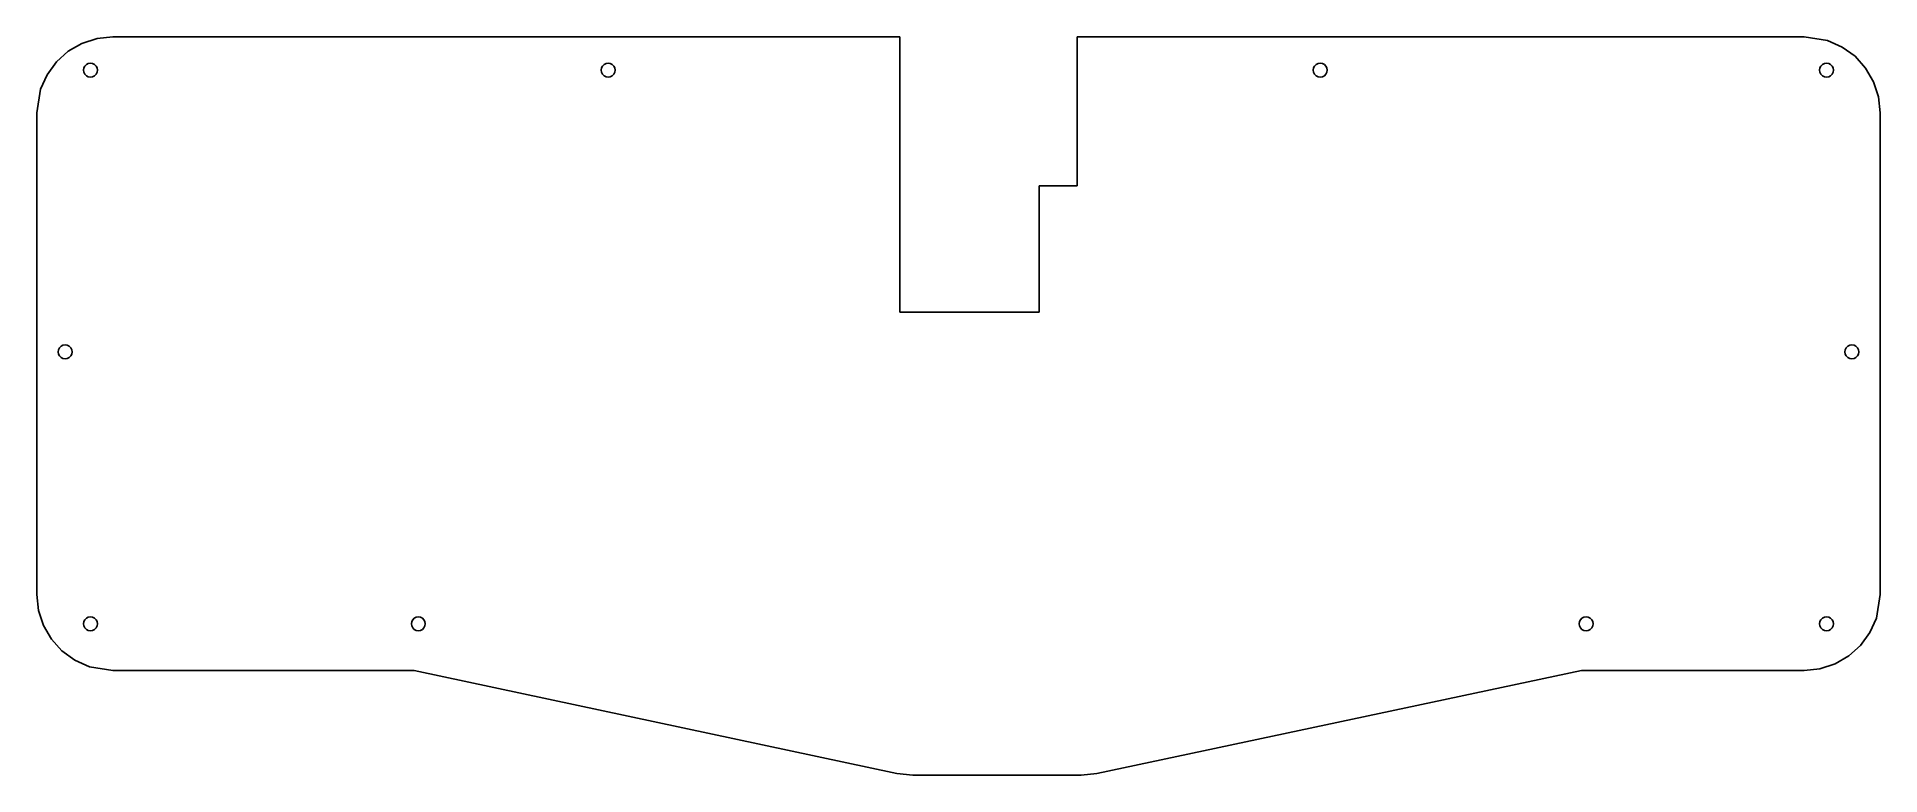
# Model space of a CAD drawing. Header units: metres. Extents: x -16 to 275, y -105 to 12.
import ezdxf

# ---------------------------------------------------------------- set-up
doc = ezdxf.new("R2010")
doc.units = ezdxf.units.M

msp = doc.modelspace()

# ---------------------------------------------------------------- linework, layer by layer
for p, q in [((-11.4226, 9.25117), (-13.2869, 7.57254)), ((-9.24998, 10.5055), (-11.4226, 9.25117)), ((-6.86407, 11.2807), (-9.24998, 10.5055)), ((-4.36914, 11.543), (-6.86407, 11.2807)), ((120, 11.543), (-4.36914, 11.543)), ((120, -32), (120, 11.543)), ((262.89, 11.543), (148, 11.543)), ((148, 11.543), (148, -12)), ((266.598, 10.9556), (262.89, 11.543)), ((268.89, 9.93527), (266.598, 10.9556)), ((270.919, 8.46071), (268.89, 9.93527)), ((-13.2869, 7.57254), (-14.7614, 5.54297)), ((-9.00467, 6.28255), (-8.95084, 6.62247)), ((-8.95084, 5.94263), (-9.00467, 6.28255)), ((-8.95084, 6.62247), (-8.79459, 6.92912)), ((-8.79459, 5.63599), (-8.95084, 5.94263)), ((-8.79459, 6.92912), (-8.55124, 7.17247)), ((-8.55124, 7.17247), (-8.2446, 7.32872)), ((-8.2446, 7.32872), (-7.90468, 7.38255)), ((-7.90468, 7.38255), (-7.56476, 7.32872)), ((-7.56476, 7.32872), (-7.2581, 7.17247)), ((-7.2581, 7.17247), (-7.01476, 6.92912)), ((-7.01476, 6.92912), (-6.85851, 6.62247)), ((-6.85851, 5.94263), (-7.01476, 5.63599)), ((-6.85851, 6.62247), (-6.80467, 6.28255)), ((-6.80467, 6.28255), (-6.85851, 5.94263)), ((72.8047, 6.28255), (72.8585, 6.62247)), ((72.8585, 5.94263), (72.8047, 6.28255)), ((72.8585, 6.62247), (73.0148, 6.92912)), ((73.0148, 5.63599), (72.8585, 5.94263)), ((73.0148, 6.92912), (73.2581, 7.17247)), ((73.2581, 7.17247), (73.5648, 7.32872)), ((73.5648, 7.32872), (73.9047, 7.38255)), ((73.9047, 7.38255), (74.2446, 7.32872)), ((74.2446, 7.32872), (74.5512, 7.17247)), ((74.5512, 7.17247), (74.7946, 6.92912)), ((74.7946, 6.92912), (74.9508, 6.62247)), ((74.9508, 5.94263), (74.7946, 5.63599)), ((74.9508, 6.62247), (75.0047, 6.28255)), ((75.0047, 6.28255), (74.9508, 5.94263)), ((185.325, 6.28255), (185.379, 6.62247)), ((185.379, 5.94263), (185.325, 6.28255)), ((185.379, 6.62247), (185.535, 6.92912)), ((185.535, 5.63599), (185.379, 5.94263)), ((185.535, 6.92912), (185.778, 7.17247)), ((185.778, 7.17247), (186.085, 7.32872)), ((186.085, 7.32872), (186.425, 7.38255)), ((186.425, 7.38255), (186.765, 7.32872)), ((186.765, 7.32872), (187.072, 7.17247)), ((187.072, 7.17247), (187.315, 6.92912)), ((187.315, 6.92912), (187.471, 6.62247)), ((187.471, 5.94263), (187.315, 5.63599)), ((187.471, 6.62247), (187.525, 6.28255)), ((187.525, 6.28255), (187.471, 5.94263)), ((265.325, 6.28255), (265.379, 6.62247)), ((265.379, 5.94263), (265.325, 6.28255)), ((265.379, 6.62247), (265.535, 6.92912)), ((265.535, 5.63599), (265.379, 5.94263)), ((265.535, 6.92912), (265.778, 7.17247)), ((265.778, 7.17247), (266.085, 7.32872)), ((266.085, 7.32872), (266.425, 7.38255)), ((266.425, 7.38255), (266.765, 7.32872)), ((266.765, 7.32872), (267.072, 7.17247)), ((267.072, 7.17247), (267.315, 6.92912)), ((267.315, 6.92912), (267.471, 6.62247)), ((267.471, 5.94263), (267.315, 5.63599)), ((267.471, 6.62247), (267.525, 6.28255)), ((267.525, 6.28255), (267.471, 5.94263)), ((272.598, 6.59639), (270.919, 8.46071)), ((273.852, 4.42381), (272.598, 6.59639)), ((-15.7818, 3.25117), (-16.3691, -0.45703)), ((-14.7614, 5.54297), (-15.7818, 3.25117)), ((-8.55124, 5.39264), (-8.79459, 5.63599)), ((-8.2446, 5.23639), (-8.55124, 5.39264)), ((-7.90468, 5.18256), (-8.2446, 5.23639)), ((-7.56476, 5.23639), (-7.90468, 5.18256)), ((-7.2581, 5.39264), (-7.56476, 5.23639)), ((-7.01476, 5.63599), (-7.2581, 5.39264)), ((73.2581, 5.39264), (73.0148, 5.63599)), ((73.5648, 5.23639), (73.2581, 5.39264)), ((73.9047, 5.18256), (73.5648, 5.23639)), ((74.2446, 5.23639), (73.9047, 5.18256)), ((74.5512, 5.39264), (74.2446, 5.23639)), ((74.7946, 5.63599), (74.5512, 5.39264)), ((185.778, 5.39264), (185.535, 5.63599)), ((186.085, 5.23639), (185.778, 5.39264)), ((186.425, 5.18256), (186.085, 5.23639)), ((186.765, 5.23639), (186.425, 5.18256)), ((187.072, 5.39264), (186.765, 5.23639)), ((187.315, 5.63599), (187.072, 5.39264)), ((265.778, 5.39264), (265.535, 5.63599)), ((266.085, 5.23639), (265.778, 5.39264)), ((266.425, 5.18256), (266.085, 5.23639)), ((266.765, 5.23639), (266.425, 5.18256)), ((267.072, 5.39264), (266.765, 5.23639)), ((267.315, 5.63599), (267.072, 5.39264)), ((274.627, 2.0379), (273.852, 4.42381)), ((274.89, -0.45703), (274.627, 2.0379)), ((-16.3691, -0.45703), (-16.3691, -76.6572)), ((274.89, -76.6572), (274.89, -0.45703)), ((148, -12), (142, -12)), ((142, -12), (142, -32)), ((142, -32), (120, -32)), ((-12.9508, -37.9426), (-12.7946, -37.636)), ((-12.7946, -37.636), (-12.5512, -37.3926)), ((-12.5512, -37.3926), (-12.2446, -37.2364)), ((-12.2446, -37.2364), (-11.9047, -37.1826)), ((-11.9047, -37.1826), (-11.5648, -37.2364)), ((-11.5648, -37.2364), (-11.2581, -37.3926)), ((-11.2581, -37.3926), (-11.0148, -37.636)), ((-11.0148, -37.636), (-10.8585, -37.9426)), ((269.379, -37.9426), (269.535, -37.636)), ((269.535, -37.636), (269.778, -37.3926)), ((269.778, -37.3926), (270.085, -37.2364)), ((270.085, -37.2364), (270.425, -37.1826)), ((270.425, -37.1826), (270.765, -37.2364)), ((270.765, -37.2364), (271.072, -37.3926)), ((271.072, -37.3926), (271.315, -37.636)), ((271.315, -37.636), (271.471, -37.9426)), ((-13.0047, -38.2825), (-12.9508, -37.9426)), ((-12.9508, -38.6225), (-13.0047, -38.2825)), ((-12.7946, -38.9291), (-12.9508, -38.6225)), ((-12.5512, -39.1725), (-12.7946, -38.9291)), ((-12.2446, -39.3287), (-12.5512, -39.1725)), ((-11.9047, -39.3826), (-12.2446, -39.3287)), ((-11.5648, -39.3287), (-11.9047, -39.3826)), ((-11.2581, -39.1725), (-11.5648, -39.3287)), ((-11.0148, -38.9291), (-11.2581, -39.1725)), ((-10.8585, -38.6225), (-11.0148, -38.9291)), ((-10.8585, -37.9426), (-10.8047, -38.2825)), ((-10.8047, -38.2825), (-10.8585, -38.6225)), ((269.325, -38.2825), (269.379, -37.9426)), ((269.379, -38.6225), (269.325, -38.2825)), ((269.535, -38.9291), (269.379, -38.6225)), ((269.778, -39.1725), (269.535, -38.9291)), ((270.085, -39.3287), (269.778, -39.1725)), ((270.425, -39.3826), (270.085, -39.3287)), ((270.765, -39.3287), (270.425, -39.3826)), ((271.072, -39.1725), (270.765, -39.3287)), ((271.315, -38.9291), (271.072, -39.1725)), ((271.471, -38.6225), (271.315, -38.9291)), ((271.471, -37.9426), (271.525, -38.2825)), ((271.525, -38.2825), (271.471, -38.6225)), ((-16.3691, -76.6572), (-16.1069, -79.1522)), ((274.302, -80.3654), (274.89, -76.6572)), ((-16.1069, -79.1522), (-15.3317, -81.5381)), ((-15.3317, -81.5381), (-14.0773, -83.7106)), ((-9.00467, -81.2825), (-8.95084, -80.9426)), ((-8.95084, -81.6225), (-9.00467, -81.2825)), ((-8.95084, -80.9426), (-8.79459, -80.636)), ((-8.79459, -80.636), (-8.55124, -80.3926)), ((-8.55124, -80.3926), (-8.2446, -80.2364)), ((-8.2446, -80.2364), (-7.90468, -80.1826)), ((-7.90468, -80.1826), (-7.56476, -80.2364)), ((-7.56476, -80.2364), (-7.2581, -80.3926)), ((-7.2581, -80.3926), (-7.01476, -80.636)), ((-7.01476, -80.636), (-6.85851, -80.9426)), ((-6.85851, -80.9426), (-6.80467, -81.2825)), ((-6.80467, -81.2825), (-6.85851, -81.6225)), ((42.8047, -81.2825), (42.8585, -80.9426)), ((42.8585, -81.6225), (42.8047, -81.2825)), ((42.8585, -80.9426), (43.0148, -80.636)), ((43.0148, -80.636), (43.2581, -80.3926)), ((43.2581, -80.3926), (43.5648, -80.2364)), ((43.5648, -80.2364), (43.9047, -80.1826)), ((43.9047, -80.1826), (44.2446, -80.2364)), ((44.2446, -80.2364), (44.5512, -80.3926)), ((44.5512, -80.3926), (44.7946, -80.636)), ((44.7946, -80.636), (44.9508, -80.9426)), ((44.9508, -80.9426), (45.0047, -81.2825)), ((45.0047, -81.2825), (44.9508, -81.6225)), ((227.325, -81.2825), (227.379, -80.9426)), ((227.379, -81.6225), (227.325, -81.2825)), ((227.379, -80.9426), (227.535, -80.636)), ((227.535, -80.636), (227.778, -80.3926)), ((227.778, -80.3926), (228.085, -80.2364)), ((228.085, -80.2364), (228.425, -80.1826)), ((228.425, -80.1826), (228.765, -80.2364)), ((228.765, -80.2364), (229.072, -80.3926)), ((229.072, -80.3926), (229.315, -80.636)), ((229.315, -80.636), (229.471, -80.9426)), ((229.471, -80.9426), (229.525, -81.2825)), ((229.525, -81.2825), (229.471, -81.6225)), ((265.325, -81.2825), (265.379, -80.9426)), ((265.379, -81.6225), (265.325, -81.2825)), ((265.379, -80.9426), (265.535, -80.636)), ((265.535, -80.636), (265.778, -80.3926)), ((265.778, -80.3926), (266.085, -80.2364)), ((266.085, -80.2364), (266.425, -80.1826)), ((266.425, -80.1826), (266.765, -80.2364)), ((266.765, -80.2364), (267.072, -80.3926)), ((267.072, -80.3926), (267.315, -80.636)), ((267.315, -80.636), (267.471, -80.9426)), ((267.471, -80.9426), (267.525, -81.2825)), ((267.525, -81.2825), (267.471, -81.6225)), ((273.282, -82.6572), (274.302, -80.3654)), ((-14.0773, -83.7106), (-12.3987, -85.575)), ((-8.79459, -81.9291), (-8.95084, -81.6225)), ((-8.55124, -82.1725), (-8.79459, -81.9291)), ((-8.2446, -82.3287), (-8.55124, -82.1725)), ((-7.90468, -82.3826), (-8.2446, -82.3287)), ((-7.56476, -82.3287), (-7.90468, -82.3826)), ((-7.2581, -82.1725), (-7.56476, -82.3287)), ((-7.01476, -81.9291), (-7.2581, -82.1725)), ((-6.85851, -81.6225), (-7.01476, -81.9291)), ((43.0148, -81.9291), (42.8585, -81.6225)), ((43.2581, -82.1725), (43.0148, -81.9291)), ((43.5648, -82.3287), (43.2581, -82.1725)), ((43.9047, -82.3826), (43.5648, -82.3287)), ((44.2446, -82.3287), (43.9047, -82.3826)), ((44.5512, -82.1725), (44.2446, -82.3287)), ((44.7946, -81.9291), (44.5512, -82.1725)), ((44.9508, -81.6225), (44.7946, -81.9291)), ((227.535, -81.9291), (227.379, -81.6225)), ((227.778, -82.1725), (227.535, -81.9291)), ((228.085, -82.3287), (227.778, -82.1725)), ((228.425, -82.3826), (228.085, -82.3287)), ((228.765, -82.3287), (228.425, -82.3826)), ((229.072, -82.1725), (228.765, -82.3287)), ((229.315, -81.9291), (229.072, -82.1725)), ((229.471, -81.6225), (229.315, -81.9291)), ((265.535, -81.9291), (265.379, -81.6225)), ((265.778, -82.1725), (265.535, -81.9291)), ((266.085, -82.3287), (265.778, -82.1725)), ((266.425, -82.3826), (266.085, -82.3287)), ((266.765, -82.3287), (266.425, -82.3826)), ((267.072, -82.1725), (266.765, -82.3287)), ((267.315, -81.9291), (267.072, -82.1725)), ((267.471, -81.6225), (267.315, -81.9291)), ((271.807, -84.6868), (273.282, -82.6572)), ((-12.3987, -85.575), (-10.3691, -87.0495)), ((-10.3691, -87.0495), (-8.07735, -88.0699)), ((267.77, -87.6198), (269.943, -86.3654)), ((269.943, -86.3654), (271.807, -84.6868)), ((-8.07735, -88.0699), (-4.36914, -88.6572)), ((-4.36914, -88.6572), (43.2335, -88.6572)), ((43.2335, -88.6572), (119.516, -104.953)), ((151.138, -104.955), (227.728, -88.6572)), ((227.728, -88.6572), (262.89, -88.6572)), ((262.89, -88.6572), (265.385, -88.395)), ((265.385, -88.395), (267.77, -87.6198)), ((119.516, -104.953), (122.022, -105.218)), ((122.022, -105.218), (148.641, -105.218)), ((148.641, -105.218), (151.138, -104.955))]:
    msp.add_line(p, q)

doc.saveas('drawing.dxf')
